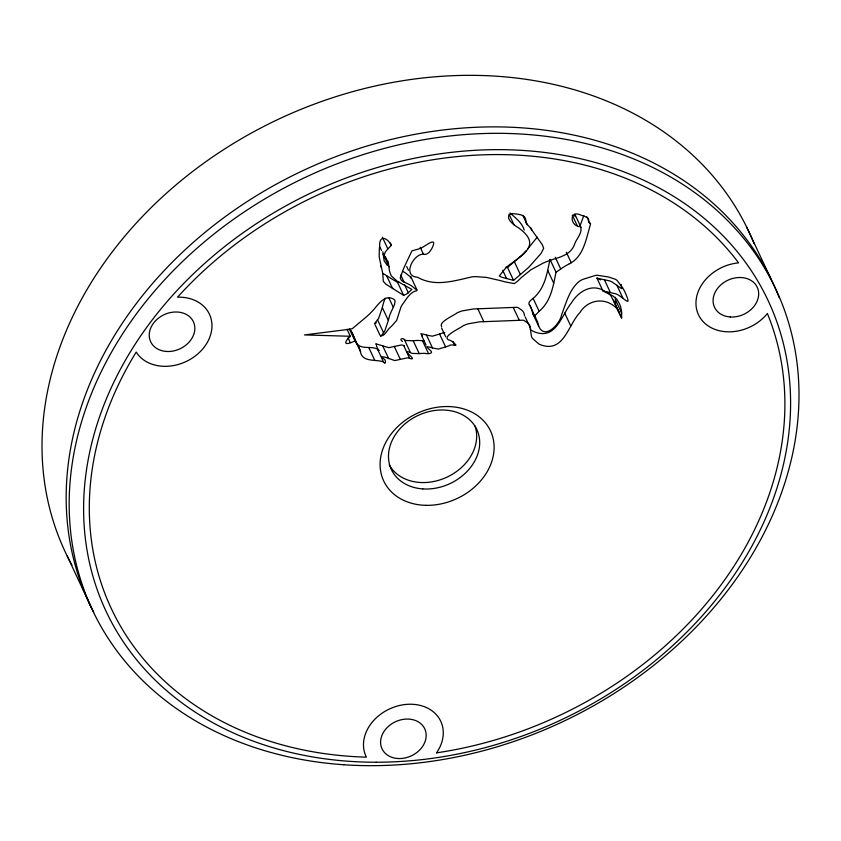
<?xml version="1.0" encoding="UTF-8"?>
<svg xmlns="http://www.w3.org/2000/svg" width="841" height="841" viewBox="0 0 841 841"><rect width="100%" height="100%" fill="white"/><g stroke="black" fill="none" stroke-linecap="round" stroke-linejoin="round"><path stroke-width="1.26" d="M525.646 220.678L525.688 221.582A9.146 7.296 -25.1 0 0 526.224 223.317L529.399 226.755A50.397 40.2 -25.1 0 1 531.848 230.087L542.361 244.784L543.664 248.316L541.11 253.362L529.777 266.176A43.774 34.912 -25.1 0 1 527.801 268.132L513.578 280.389L503.233 277.656A86.676 69.13 -25.1 0 1 501.572 277.152L499.344 275.932L504.726 269.173A83.869 66.891 -25.1 0 1 508.605 265.399C525.446 253.435 541.173 243.848 518.056 227.49C514.187 225.546 504.516 217.956 510.256 214.066A7.811 6.234 -25.1 0 1 512.116 213.593C516.374 214.087 523.48 213.971 525.499 218.429A16.179 12.899 -25.1 0 1 525.636 220.678L523.449 215.99M349.488 329.157L354.976 340.868L358.434 346.156A59.816 47.706 -25.1 0 1 360.253 350.613C361.535 362.755 375.012 358.981 383.097 361.788A3.763 2.996 -25.1 0 1 383.738 362.439C385.861 365.404 386.145 359.811 384.137 359.075A9.198 7.338 -25.1 0 0 383.128 358.287L381.656 356.784L384.253 356.941L394.828 360.568L407.286 357.877A8.736 6.97 -25.1 0 1 409.199 358.203C420.405 362.05 397.604 347.091 411.081 352.915A7.085 5.656 -25.1 0 0 412.216 353.42L419.217 353.609A55.569 44.321 -25.1 0 1 424.621 353.346C428.037 354.103 435.049 353.882 429.425 349.551A35.795 28.552 -25.1 0 1 427.88 348.111L426.808 346.65L429.415 347.06A62.518 49.861 -25.1 0 1 432.526 347.985L438.35 349.068L445.614 346.934A39.548 31.548 -25.1 0 1 448.663 345.893C452.195 342.981 460.269 348.405 452.973 342.024A22.907 18.271 -25.1 0 0 450.545 340.489C438.645 337.756 460.521 328.158 463.128 325.772A31.043 24.757 -25.1 0 1 468.122 323.827L479.454 321.851L522.787 320.19A5.677 4.531 -25.1 0 1 524.069 320.463L528.306 323.449A15.569 12.426 -25.1 0 1 529.904 325.761L531.438 336.337A15.275 12.184 -25.1 0 0 532.437 338.376L538.808 343.948A25.062 19.984 -25.1 0 0 542.95 345.567C564.206 351.527 568.621 324.069 579.848 312.694C587.039 300.805 602.345 297.115 613.604 305.661A23.537 18.775 -25.1 0 1 617.084 308.889L621.636 317.961L621.594 311.223L620.637 306.933A46.57 37.141 -25.1 0 0 619.428 303.717L616.758 299.144L613.163 296.158A71.317 56.883 -25.1 0 0 608.337 293.572L602.965 290.997L596.931 278.108L609.736 280.915A23.075 18.407 -25.1 0 1 611.922 281.872L621.699 288.726L621.152 284.416M621.636 317.961L615.601 305.073L615.402 297.293M575.181 216.726L574.75 214.203M530.293 305.998C526.045 302.55 532.195 299.564 534.477 297.188A34.008 27.122 -25.1 0 0 538.135 293.173C545.725 283.606 547.523 271.054 549.972 259.491M602.965 290.997L615.77 293.803A23.075 18.407 -25.1 0 1 617.967 294.76C625.452 299.428 632.075 308.069 624.989 292.132A112.095 89.409 -25.1 0 0 622.824 288.032L616.989 280.347A15.601 12.436 -25.1 0 0 615.349 279.275L608.611 277.025L597.362 275.249A10.103 8.063 -25.1 0 0 595.123 275.543L582.876 279.359A15.884 12.668 -25.1 0 0 579.05 281.514C570.492 288.61 567.128 299.859 563.344 309.94A74.523 59.438 -25.1 0 1 561.62 314.744C560.127 323.932 544.642 340.332 538.724 326.287A64.589 51.522 -25.1 0 0 537.399 321.525L534.687 315.806L540.511 310.066A34.008 27.122 -25.1 0 0 544.18 306.061C551.78 296.452 553.567 283.859 556.027 272.253L549.993 259.364M385.189 298.124L383.927 301.635A80.873 64.505 -25.1 0 0 382.329 307.585L378.629 318.371A12.068 9.629 -25.1 0 1 377.514 319.79L374.571 323.617L376.316 322.849M347.028 329.241L350.319 336.274L304.453 334.928L349.982 329.199A15.106 12.047 -25.1 0 0 352.379 328.6L366.76 316.563A121.136 96.62 -25.1 0 0 372.374 311.096C377.903 305.199 384.779 293.257 394.219 299.512A4.993 3.984 -25.1 0 1 395.049 301.015L394.576 304.453L389.961 314.513A80.873 64.505 -25.1 0 0 388.363 320.474L384.663 331.249A12.068 9.629 -25.1 0 1 383.549 332.668L380.605 336.495L383.769 334.75M583.812 215.559L580.048 225.84M383.769 334.75A11.806 9.419 -25.1 0 0 385.567 333.036L388.92 328.652A40.715 32.473 -25.1 0 1 392.095 325.635L396.679 320.41L400.842 307.343A24.767 19.753 -25.1 0 1 401.977 305.104C405.804 300.09 409.262 293.162 415.412 290.975A1.262 1.009 -25.1 0 0 417.041 290.208L411.091 285.551A88.831 70.844 -25.1 0 0 406.455 283.144L403.302 281.703A11.816 9.43 -25.1 0 1 401.42 280.337L400.19 278.045L403.102 269.782A177.829 141.835 -25.1 0 1 405.919 263.517L411.901 250.912L417.546 249.283A36.079 28.773 -25.1 0 0 420.279 248.4C424.169 247.222 437.309 235.722 432.737 246.665A30.329 24.189 -25.1 0 1 431.317 249.409L429.11 252.458L426.85 253.94A5.982 4.773 -25.1 0 1 424.453 254.36C414.203 252.027 401.304 276.405 417.493 277.236C435.018 287.223 453.825 280.873 472.053 276.878A39.842 31.779 -25.1 0 1 475.995 276.636L486.487 277.404L500.448 280.61A180.836 144.231 -25.1 0 0 505.515 281.966L514.429 283.606L517.709 281.052A88.841 70.865 -25.1 0 0 521.441 277.435L531.102 269.656L543.297 263.054A76.605 61.099 -25.1 0 1 552.4 259.564C560.989 257.031 571.018 254.045 574.414 244.71C575.938 239.075 583.255 232.568 580.343 226.702C569.672 226.471 568.926 209.272 580.973 215.128A51.732 41.262 -25.1 0 1 584.411 216.316L587.586 217.777A3.532 2.817 -25.1 0 1 588.595 219.228L588.458 221.625A3.648 2.901 -25.1 0 0 589.709 222.991L590.004 223.159A2.176 1.735 -25.1 0 1 590.592 223.906C586.377 237.74 583.77 256.915 569.315 263.769M537.21 237.194L527.927 248.673M379.238 350.392L377.704 349.551A3.763 2.996 -25.1 0 0 377.062 348.899C370.492 345.819 360.947 349.898 356.258 342.991M604.195 290.902C591.591 283.07 578.051 291.848 571.365 303.002C561.998 314.261 556.479 338.65 536.915 332.679A25.062 19.984 -25.1 0 1 532.774 331.07L530.314 329.535M350.319 336.274C341.667 344.495 346.324 345.283 354.976 340.868M525.961 250.87L523.733 253.288A43.774 34.912 -25.1 0 1 521.767 255.244L507.543 267.501L505.925 267.081M387.848 248.904L385.325 251.953L384.158 255.222A5.372 4.279 -25.1 0 0 384.526 256.883L388.164 261.625L389.551 271.307L391.118 275.701L397.047 281.083L411.911 289.43L408.305 292.742A16.263 12.972 -25.1 0 1 407.191 293.698L403.638 295.37L385.861 284.153L383.317 281.346L382.792 274.208A118.245 94.318 -25.1 0 0 381.551 267.943L379.207 256.947L379.27 250.219A113.977 90.912 -25.1 0 1 379.659 246.36C379.081 234.544 387.06 237.299 391.401 245.341L387.848 248.904L382.361 237.183M556.027 272.253L562.997 267.438A81.829 65.262 -25.1 0 1 569.315 263.78M399.107 282.166L397.604 282.481L382.592 273.199M444.7 332.437L442.629 333.004A39.548 31.548 -25.1 0 0 439.57 334.045L432.316 336.179L426.492 335.096A62.518 49.861 -25.1 0 0 423.38 334.171L420.826 333.719L421.846 335.223A35.795 28.552 -25.1 0 0 422.56 335.916M404.353 345.714L403.165 345.315A8.736 6.97 -25.1 0 0 401.252 344.989L388.794 347.68L375.769 343.78L376.463 344.978M441.714 326.592C438.077 322.219 454.066 315.386 457.094 312.884A31.043 24.757 -25.1 0 1 462.077 310.939L473.409 308.973L516.752 307.301A5.677 4.531 -25.1 0 1 518.035 307.575L522.261 310.56A15.569 12.426 -25.1 0 1 523.869 312.873L524.584 315.606M424.263 340.836L418.587 340.447A55.569 44.321 -25.1 0 0 413.173 340.721L406.182 340.542A7.085 5.656 -25.1 0 1 405.047 340.027C403.049 337.252 398.392 338.849 402.471 341.467M596.931 278.108L600.6 279.864M606.519 292.1L607.57 292.773A23.537 18.775 -25.1 0 1 611.05 296L619.544 313.052M510.045 213.025C515.47 217.882 522.177 222.823 524.216 230.087M535.181 317.803L532.689 313.399A64.589 51.522 -25.1 0 0 531.365 308.636L530.503 306.45M387.386 265.525L384.127 260.784L382.834 251.785M410.324 277.961A1.262 1.009 -25.1 0 0 411.007 277.32L405.057 272.663A88.831 70.844 -25.1 0 0 402.807 271.443M349.414 328.631L352.4 333.267A59.816 47.706 -25.1 0 1 354.219 337.725L354.944 340.037M746.598 226.923L770.745 278.476M586.839 216.82L588.49 220.331M588.616 220.647L589.709 222.991M616.916 285.341L622.96 298.229M615.665 300.3L621.699 313.178M575.065 214.665L581.099 227.554M604.28 279.506L610.324 292.395M572.269 215.107L577.199 225.651M566.329 252.226L571.27 262.77M555.228 257.23L560.716 268.952M530.755 227.743L531.848 230.087M522.944 215.328L527.339 224.705M547.691 270.287L553.725 283.175M564.71 313.115L570.745 326.003M509.047 214.203L513.988 224.747M533.12 298.418L539.155 311.307M514.345 261.698L520.379 274.587M529.525 304.778L535.559 317.667M532.689 313.399L538.724 326.287M507.543 267.501L513.578 280.389M525.131 316.773L530.618 328.495M502.75 270.371L506.587 278.571M513.304 307.543L519.339 320.432M477.814 308.805L483.848 321.693M420.195 247.243L423.486 254.266M452.91 341.467L454.56 344.978M441.557 327.979L445.709 336.842M439.57 334.045L445.614 346.934M406.676 266.481L408.463 270.308M410.829 276.784L416.863 289.661M390.308 243.007L391.401 245.341M400.736 275.028L404.027 282.05M404.468 284.542L408.305 292.742M426.492 335.096L432.526 347.985M397.604 282.481L403.638 295.37M385.167 256.379L386.261 258.713M421.52 335.433L426.051 345.094M379.995 247.222L381.509 250.439M383.044 253.982L389.089 266.87M422.466 340.668L428.5 353.556M386.608 275.711L392.642 288.6M380.458 265.598L381.551 267.943M413.173 340.721L419.217 353.609M388.784 297.682L393.178 307.06M404.363 339.575L410.397 352.463M403.617 345.462L409.651 358.35M382.329 307.585L388.363 320.474M394.208 346.292L400.242 359.181M377.514 319.79L383.549 332.668M375.044 324.615L380.132 335.496M382.655 345.746L388.689 358.634M376.453 345.882L378.618 350.518M377.704 349.551L383.738 362.439M368.757 347.533L374.792 360.421M350.991 330.797L357.036 343.685M354.566 338.828L360.6 351.706M348.069 337.893L350.255 342.581M67.238 556.08L91.385 607.633M355.344 341.131L355.775 342.119M613.499 300.174L615.601 305.073M71.958 565.152A377.462 301.057 -25.1 0 1 278.224 119.338A377.462 301.057 -25.1 0 1 754.093 243.701M474.976 425.956A47.18 37.635 -25.1 0 1 446.308 477.457A47.18 37.635 -25.1 0 1 389.194 464.758M93.698 612.185A377.462 301.057 -25.1 0 1 306.765 168.841A377.462 301.057 -25.1 0 1 779.208 297.682M730.24 316.962A23.59 18.817 -25.1 0 0 757.836 288.715A23.59 18.817 -25.1 0 0 719.56 286.108A23.59 18.817 -25.1 0 0 730.24 316.962M436.5 752.863A359.769 286.949 -25.1 0 0 767.36 313.483A41.283 32.925 -25.1 0 1 699.439 316.615A41.283 32.925 -25.1 0 1 738.598 262.865A359.769 286.949 -25.1 0 0 177.535 297.188A41.283 32.925 -25.1 0 1 204.374 346.891A41.283 32.925 -25.1 0 1 136.2 352.085A359.769 286.949 -25.1 0 0 366.403 757.152A41.283 32.925 -25.1 0 1 407.496 704.316A41.283 32.925 -25.1 0 1 436.5 752.853M397.74 758.508A23.59 18.817 -25.1 0 0 425.336 730.261A23.59 18.817 -25.1 0 0 387.07 727.654A23.59 18.817 -25.1 0 0 397.74 758.508M166.402 351.454A23.59 18.817 -25.1 0 0 193.998 323.207A23.59 18.817 -25.1 0 0 155.722 320.589A23.59 18.817 -25.1 0 0 166.402 351.454M343.853 764.753A377.462 301.057 -25.1 0 0 785.399 312.757A377.462 301.057 -25.1 0 0 172.994 270.981A377.462 301.057 -25.1 0 0 343.853 764.753M376.158 762.23A365.667 291.648 -25.1 0 0 769.126 302.739A365.667 291.648 -25.1 0 0 166.024 302.844A365.667 291.648 -25.1 0 0 376.158 762.23M422.802 488.905A47.18 37.635 -25.1 0 0 477.993 432.4A47.18 37.635 -25.1 0 0 401.451 427.186A47.18 37.635 -25.1 0 0 422.802 488.905M425.84 505.325A58.975 47.043 -25.1 0 0 491.133 432.327A58.975 47.043 -25.1 0 0 394.324 430.161A58.975 47.043 -25.1 0 0 425.84 505.325"/></g></svg>
